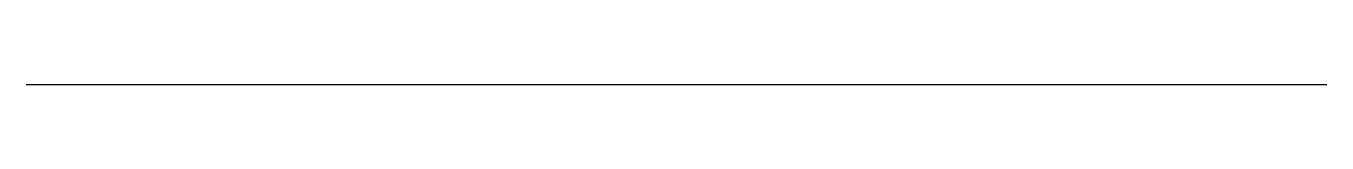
# Model space of a CAD drawing. Header units: millimetres. Extents: x 0 to 10, y 0 to 0.
import ezdxf

# ---------------------------------------------------------------- set-up
doc = ezdxf.new("R2010")
doc.units = ezdxf.units.MM
doc.layers.add('CUT', color=1, linetype='CONTINUOUS')

msp = doc.modelspace()

# ---------------------------------------------------------------- linework, layer by layer
at = {"layer": 'CUT'}
msp.add_lwpolyline([(0, 0), (10, 0)], dxfattribs=at)

doc.saveas('drawing.dxf')
